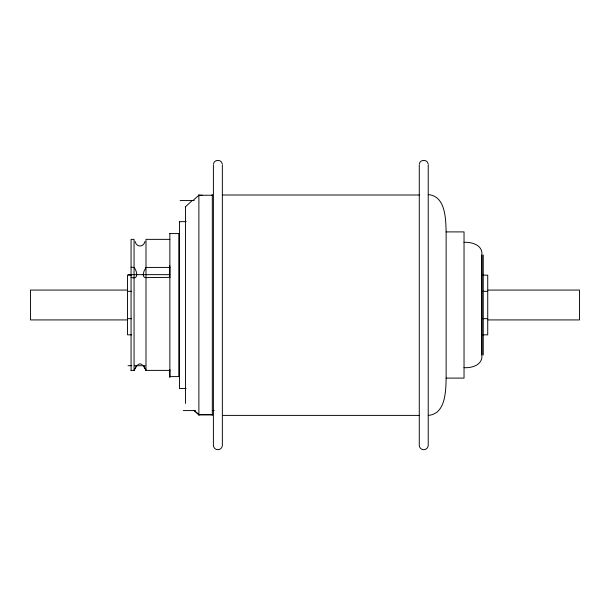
<?xml version="1.0" encoding="UTF-8"?>
<svg xmlns="http://www.w3.org/2000/svg" width="610" height="610" viewBox="0 0 610 610"><rect width="100%" height="100%" fill="white"/><g stroke="black" fill="none" stroke-linecap="round" stroke-linejoin="round"><path stroke-width="0.91" d="M428.228 194.605C445.59 196.023 445.75 218.708 446.131 231.899L446.131 378.101C445.818 391.231 445.674 414.007 428.228 415.395M213.492 163.869C214.202 159.218 221.575 159.233 222.269 163.884M419.367 163.869C420.076 159.218 427.45 159.233 428.144 163.884M131.074 370.384L134.063 370.384L136.19 366.534M134.063 370.384L136.099 366.656M144.982 241.507C143.533 247.439 136.579 247.553 135.107 241.56M136.259 366.435L136.838 365.718M136.335 366.335L136.815 365.741M185.455 206.798L192.173 200.568M192.935 200.568L198.883 195.246L202.238 195.246M137.929 364.605L140.025 363.751L142.221 364.681M464.035 367.655C471.583 368.211 482.434 365.085 481.938 355.721L481.938 254.279C482.418 244.9 471.583 241.873 464.035 242.345M179.485 221.682L186.08 221.598M211.472 195.246L212.31 195.246L199.722 195.246M222.353 195.002L419.276 195.002M180.141 200.568L194.201 200.568M446.131 231.899L464.035 231.899L464.035 378.101L446.131 378.101M169.862 233.584L178.814 233.584M169.862 239.356L145.996 239.356L145.996 370.644M131.074 267.264L131.821 267.264A13.717 11.247 0 0 1 134.063 267.401C137.075 271 139.118 280.234 131.074 277.359M128.062 274.652L169.832 274.652M131.638 275.163L127.536 275.163L127.536 334.837L131.638 334.837M482.876 275.163L487.725 275.163L487.725 334.837L482.876 334.837M169.832 277.359L145.066 277.626L143.693 276.612L143.197 274.652L143.929 271.435L145.996 267.424L169.847 267.424M127.467 290.078L30.5 290.078L30.5 319.922L127.467 319.922M488.122 290.078L579.5 290.078L579.5 319.922L488.122 319.922M127.536 291.328L131.638 291.328M482.876 291.328L487.725 291.328M127.536 318.672L131.638 318.672M482.876 318.672L487.725 318.672M128.062 365.695L131.859 365.695M134.703 365.695L145.149 365.695M145.096 368.516L145.996 370.384L169.847 370.384M186.08 388.547L179.485 388.547L179.485 221.453M183.274 410.583L195.467 410.583M212.349 410.583L214.224 410.583M212.31 414.708L198.883 414.708L194.27 410.583M212.31 414.785L198.883 414.785L194.178 410.583M222.353 415.395L419.276 415.395M143.449 365.985L143.724 366.328M143.548 366.107L143.868 366.534M143.769 366.396L145.027 368.394M144.006 366.724L144.509 367.494M144.57 367.586L145.668 369.668M145.744 369.82L145.996 370.384M483.25 255.026L483.25 354.974M481.755 255.026L481.755 354.974M428.228 164.769L428.228 445.231A4.476 4.476 0 0 1 423.752 449.707A4.476 4.476 0 0 1 419.276 445.231L419.276 164.769M222.353 164.769L222.353 445.231A4.476 4.476 0 0 1 217.877 449.707A4.476 4.476 0 0 1 213.401 445.231L213.401 164.769M212.31 194.605L212.31 415.395M198.883 194.605L198.883 415.395M185.455 206.538L185.455 403.462M178.814 233.394L178.814 376.606L169.862 376.606L169.862 233.394M169.832 265.701L169.832 277.634M169.832 369.576L169.832 377.62M134.063 370.644L134.063 239.356L131.074 239.356L131.074 370.644"/></g></svg>
